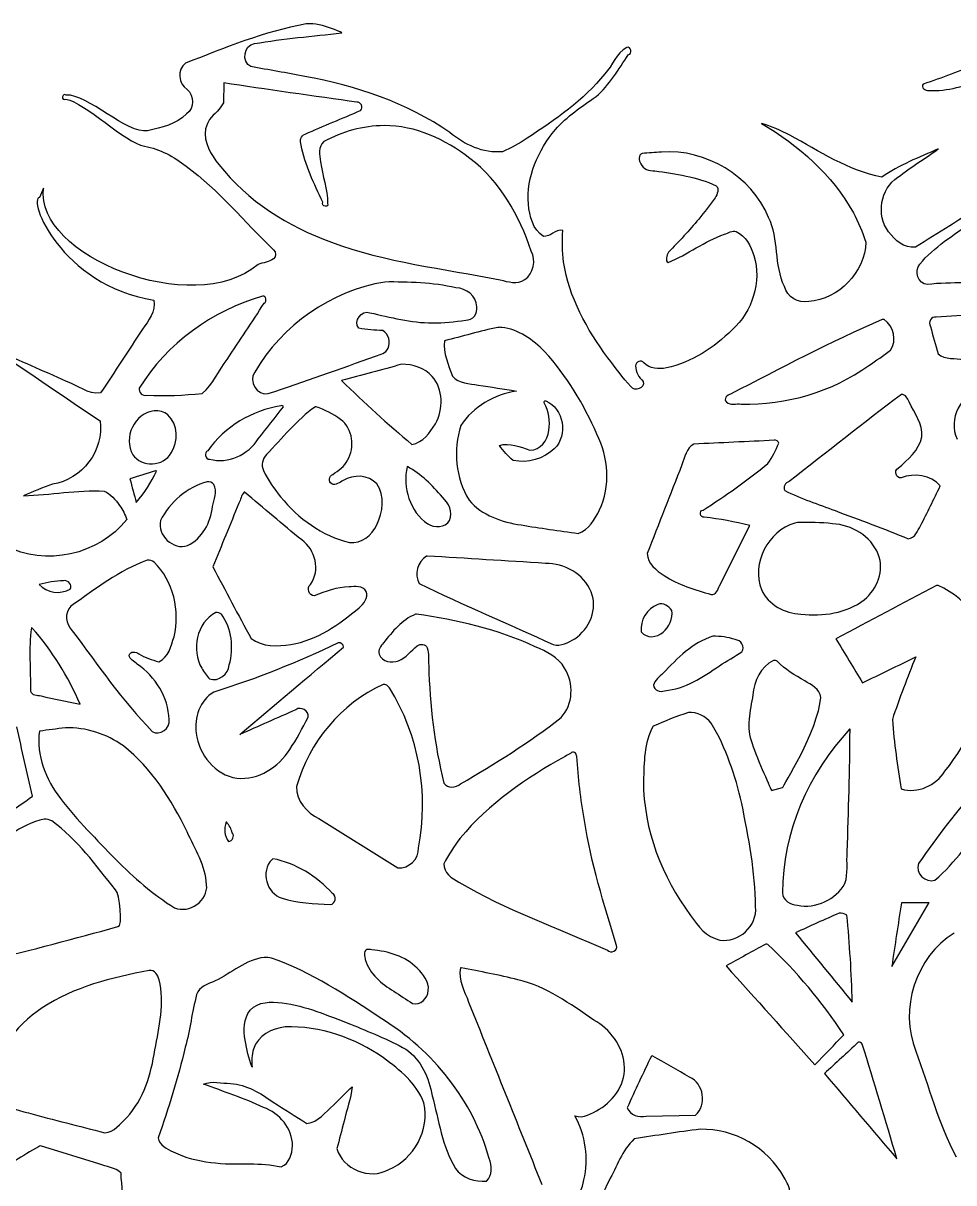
# Model space of a CAD drawing. Extents: x -3 to 431, y -1 to 430.
# Drawn here: x 140.6 to 215.1, y 272.4 to 365.2 of the extents above; entities that cross this region are included whole.
import ezdxf

# ---------------------------------------------------------------- set-up
doc = ezdxf.new("R2010")
doc.units = 0
doc.layers.add('Copie_de_Calque_1', color=7, linetype='CONTINUOUS')

msp = doc.modelspace()

# ---------------------------------------------------------------- linework, layer by layer
at = {"layer": 'Copie_de_Calque_1', "color": 7}
for points in [[(163.27361, 365.12893), (163.27267, 365.1289)], [(156.687, 360.40236), (156.6538, 358.80897)], [(142.2718, 351.98111), (141.95539, 351.24869)], [(209.32541, 341.48455), (209.32541, 341.48437)], [(178.60861, 340.85504), (178.60861, 340.85546)], [(164.06571, 334.50985), (164.00961, 334.50785), (164.009, 334.50789)], [(171.37033, 329.71292), (171.34689, 329.70511)], [(158.34299, 327.67201), (158.30197, 327.65833)], [(196.3215, 320.17586), (198.73947, 324.99422)], [(172.93478, 322.56263), (172.89182, 322.5431)], [(172.08127, 317.90455), (172.02527, 317.90055), (172.02463, 317.90063)], [(141.36061, 316.80296), (141.33131, 316.81466), (141.30197, 316.80882)], [(206.76486, 308.69166), (206.74146, 308.70536), (206.72775, 308.70337)], [(200.48943, 303.8049), (201.37615, 304.05294)], [(164.28123, 301.56033), (170.59494, 297.61935)], [(156.91525, 301.26757), (156.87424, 301.26366)], [(160.59885, 298.3496), (160.51485, 298.2695), (160.51486, 298.26952)], [(213.08908, 294.83592), (213.06369, 294.83007)], [(175.66721, 289.62106), (175.62033, 289.61716)], [(190.98557, 282.5605), (190.93477, 282.5665), (190.884, 282.56247)], [(190.47189, 277.75583), (194.40744, 277.83003)], [(146.70148, 273.94236), (142.02072, 275.39061)]]:
    msp.add_lwpolyline(points, dxfattribs=at)
for points in [[(169.55978, 344.48241)], [(159.77267, 343.33983)], [(170.9133, 337.89843)], [(182.42697, 334.98636)], [(210.87814, 335.47464)], [(151.12619, 334.17781)], [(161.23752, 334.58787)], [(200.69064, 331.81844)], [(151.21409, 329.37891)], [(155.34489, 328.50794)], [(202.3508, 325.19352)], [(150.56564, 322.2345)], [(143.87424, 320.58998)], [(213.67307, 320.1915)], [(191.39572, 318.68372)], [(156.04025, 318.05492)], [(165.8215, 315.6174)], [(195.7883, 316.14085)], [(200.64373, 314.21113)], [(169.42307, 312.29318)], [(193.83713, 310.03146)], [(144.01291, 308.8147)], [(183.98752, 306.53736)], [(142.32541, 301.51561)], [(205.88596, 293.98437)], [(200.03049, 291.50975)], [(159.92111, 290.44918)], [(168.09105, 291.08787)], [(150.70822, 289.40231)], [(207.42307, 283.66013)], [(194.79221, 276.70116)], [(141.86057, 275.31051)]]:
    msp.add_lwpolyline(points, close=True, dxfattribs=at)
for points in [[(163.27267, 365.1289), (159.92944, 364.52539), (156.77871, 363.21115), (153.62424, 361.99608)], [(165.3085, 364.76006), (164.65916, 364.99964), (163.97225, 365.18656), (163.27361, 365.12893)], [(166.11346, 364.40627), (166.06666, 364.5286), (165.54047, 364.64896), (165.3085, 364.76006)], [(159.12973, 363.55242), (161.44054, 363.96199), (163.78464, 364.14308), (166.11346, 364.40627)], [(158.84588, 361.71486), (158.07551, 362.07642), (158.27704, 363.448), (159.12973, 363.55242)], [(188.90838, 363.25197), (188.05125, 362.80674), (187.78697, 361.79256), (187.14294, 361.13307)], [(189.04119, 362.66994), (189.38476, 362.72694), (189.25081, 363.3621), (188.90838, 363.25197)], [(153.62424, 361.99608), (152.93525, 361.49523), (153.04427, 360.32049), (153.7551, 359.89061)], [(186.45024, 359.31085), (187.5249, 360.25096), (188.26344, 361.49021), (189.04119, 362.66994)], [(217.11239, 361.81465), (215.55818, 361.49343), (214.12859, 360.7712), (212.61344, 360.32033)], [(163.15252, 360.92775), (161.71988, 361.20579), (160.28191, 361.45517), (158.84588, 361.71486)], [(174.75994, 356.43557), (171.32091, 358.84286), (167.2494, 360.17051), (163.15252, 360.92775)], [(187.14294, 361.13307), (185.46839, 358.99347), (183.1714, 357.47863), (180.94361, 355.9771)], [(167.31174, 358.86916), (164.11262, 359.31471), (159.88218, 359.93126), (156.687, 360.40236)], [(212.61344, 360.32033), (212.39785, 360.04874), (212.79333, 359.7695), (213.05289, 359.8008)], [(213.05289, 359.8008), (214.57011, 359.7071), (216.01659, 360.25041), (217.465, 360.61135)], [(144.08754, 359.4328), (143.77051, 359.69528), (143.62495, 358.92862), (144.04544, 359.10442)], [(144.04544, 359.10442), (145.60798, 358.85889), (148.77982, 355.60299), (150.34106, 355.35351)], [(150.59331, 356.57756), (148.96965, 356.28843), (145.72545, 359.56013), (144.08754, 359.4328)], [(153.7551, 359.89061), (154.33647, 359.40285), (154.33844, 358.3793), (153.7127, 357.92593)], [(183.2033, 356.67385), (184.12596, 357.73327), (185.30779, 358.51374), (186.45024, 359.31085)], [(156.6538, 358.80897), (155.88566, 357.54213), (155.71673, 358.15194), (155.21994, 356.72265)], [(163.19673, 356.31056), (164.65249, 356.98923), (166.15558, 357.55903), (167.62228, 358.21291)], [(167.62228, 358.21291), (167.89064, 358.42769), (167.64538, 358.93511), (167.31174, 358.86916)], [(153.7127, 357.92593), (152.87924, 357.10643), (151.69609, 356.82952), (150.59331, 356.57756)], [(201.94548, 356.23545), (201.22023, 356.61438), (200.45655, 356.91639), (199.67786, 357.16604)], [(199.67786, 357.16604), (202.64662, 355.42062), (205.35602, 353.06767), (207.03231, 350.02018)], [(155.21994, 356.72265), (155.04234, 355.65777), (155.66111, 354.68029), (156.2883, 353.8789)], [(162.87703, 355.43055), (162.75392, 355.74607), (162.81743, 356.21377), (163.19673, 356.31056)], [(169.50223, 356.99027), (167.82537, 356.97307), (166.14578, 356.53531), (164.68608, 355.7108)], [(176.367, 354.37277), (174.40802, 355.88645), (172.01901, 357.00774), (169.50223, 356.99027)], [(178.97283, 354.90432), (177.42412, 354.7556), (175.92881, 355.47038), (174.75994, 356.43557)], [(181.04512, 350.7025), (180.87859, 352.88633), (181.8167, 355.02788), (183.2033, 356.67385)], [(209.31653, 352.86525), (206.63378, 353.41444), (204.30372, 354.92348), (201.94548, 356.23545)], [(150.34106, 355.35351), (151.5674, 355.1108), (152.70674, 354.52652), (153.67276, 353.74063)], [(164.59852, 350.87118), (163.91131, 352.34267), (163.1653, 353.81752), (162.87703, 355.43055)], [(164.68608, 355.7108), (164.21675, 355.31274), (164.33047, 354.62652), (164.40949, 354.08779)], [(180.94361, 355.9771), (180.31624, 355.56849), (179.65882, 355.20494), (178.97283, 354.90432)], [(181.26813, 346.95936), (180.33035, 349.7979), (178.76144, 352.52265), (176.367, 354.37277)], [(190.14271, 354.76369), (189.79867, 354.64282), (189.88425, 354.19397), (190.02552, 353.94533)], [(191.67594, 354.88001), (191.16485, 354.84481), (190.65187, 354.81251), (190.14271, 354.76369)], [(200.25645, 349.64997), (198.85839, 352.9501), (195.24997, 355.14753), (191.67594, 354.88001)], [(213.82435, 355.12502), (212.27893, 354.46554), (210.70111, 353.8337), (209.31653, 352.86525)], [(210.59718, 352.86064), (211.6259, 353.68105), (212.76294, 354.34982), (213.82435, 355.12502)], [(153.67276, 353.74063), (156.29398, 351.83449), (158.3377, 349.28629), (160.65991, 347.05275)], [(156.2883, 353.8789), (158.57624, 350.95758), (161.83327, 348.92493), (165.28973, 347.66501)], [(164.40949, 354.08779), (164.58482, 352.97935), (164.97848, 351.90187), (164.98361, 350.76955)], [(190.02552, 353.94533), (190.22949, 353.52636), (190.71337, 353.35801), (191.15256, 353.36521)], [(191.15256, 353.36521), (192.82186, 353.16208), (194.51609, 352.88397), (196.05775, 352.18842)], [(209.84776, 348.49252), (208.84935, 349.81866), (209.17696, 351.96194), (210.59718, 352.86064)], [(159.42081, 345.88589), (154.23146, 341.46547), (141.4907, 346.62499), (142.2718, 351.98111)], [(196.05775, 352.18842), (196.33496, 351.92965), (196.14385, 351.49445), (195.98475, 351.22227)], [(218.27907, 351.59947), (217.27468, 350.50694), (215.95133, 349.79474), (214.73986, 348.96433)], [(141.95539, 351.24869), (140.95422, 351.17549), (143.62364, 344.23643), (151.09927, 343.02147)], [(164.98361, 350.76955), (165.13595, 350.3687), (164.42637, 350.54226), (164.59852, 350.87118)], [(182.23846, 348.11916), (181.39277, 348.68251), (181.14355, 349.75373), (181.04512, 350.7025)], [(195.98475, 351.22227), (195.58478, 350.62662), (195.1121, 350.0827), (194.66832, 349.51942)], [(207.03231, 350.02018), (207.44707, 349.27388), (207.7399, 348.46913), (208.03919, 347.6719)], [(194.66832, 349.51942), (193.90343, 348.59321), (193.08113, 347.71663), (192.24234, 346.85744)], [(201.51899, 344.12297), (200.68682, 345.86086), (201.09096, 347.9117), (200.25645, 349.64997)], [(214.73986, 348.96433), (213.83344, 348.38805), (212.91039, 347.83863), (211.99232, 347.28127)], [(212.34126, 345.90565), (213.48129, 347.29564), (215.0515, 348.21192), (216.48107, 349.26488)], [(183.79315, 348.60549), (183.20657, 348.72867), (182.81038, 348.09472), (182.23846, 348.11916)], [(183.85345, 346.08797), (183.74007, 346.92222), (183.76545, 347.76647), (183.79315, 348.60549)], [(192.22384, 346.04122), (193.77936, 346.68286), (195.12693, 347.7471), (196.72257, 348.30319)], [(196.72257, 348.30319), (197.03363, 348.36739), (197.34583, 348.66158), (197.66373, 348.51068)], [(197.66373, 348.51068), (198.44675, 348.19315), (198.81207, 347.3479), (199.07525, 346.60261)], [(211.99232, 347.28127), (211.09713, 347.16061), (210.35335, 347.83356), (209.84776, 348.49252)], [(160.65991, 347.05275), (160.87653, 346.86491), (160.87932, 346.52418), (160.65591, 346.34179)], [(165.28973, 347.66501), (169.63051, 346.05693), (174.25963, 345.55291), (178.77276, 344.6489)], [(180.74533, 344.6719), (181.45779, 345.16645), (181.66613, 346.2025), (181.26813, 346.95936)], [(208.03919, 347.6719), (207.94609, 345.26364), (205.87367, 343.09379), (203.46106, 342.93361)], [(160.65591, 346.34179), (160.30888, 346.0525), (159.82885, 346.0454), (159.42081, 345.88589)], [(187.39466, 338.42318), (185.71414, 340.69613), (184.28679, 343.26064), (183.85345, 346.08797)], [(192.24234, 346.85744), (192.12706, 346.63935), (191.96056, 346.13543), (192.22384, 346.04122)], [(199.07525, 346.60261), (199.73606, 344.50517), (198.93977, 342.12377), (197.34475, 340.66022)], [(212.95184, 344.28713), (212.20165, 344.31463), (211.88211, 345.37277), (212.34126, 345.90565)], [(169.55978, 344.48241), (165.25359, 343.77007), (161.34197, 341.0376), (159.15744, 337.26366)], [(175.25309, 344.01239), (173.39045, 344.44892), (171.46411, 344.49316), (169.55978, 344.48241)], [(178.77276, 344.6489), (179.40953, 344.50692), (180.15311, 344.26577), (180.74533, 344.6719)], [(218.83475, 344.49665), (216.87575, 344.37378), (214.90623, 344.49365), (212.95184, 344.28713)], [(159.77267, 343.33983), (155.74369, 342.20323), (152.13931, 339.55993), (149.92697, 335.99608)], [(159.92111, 342.79101), (160.14319, 342.91377), (160.07951, 343.41529), (159.77267, 343.33983)], [(176.9105, 342.50722), (176.8907, 343.35573), (176.06908, 344.00821), (175.25309, 344.01239)], [(203.46106, 342.93361), (202.62805, 342.71616), (201.74237, 343.31494), (201.51899, 344.12297)], [(151.09927, 343.02147), (151.26356, 342.13883), (150.65877, 341.38466), (150.18919, 340.70526)], [(156.96328, 338.29494), (157.94922, 339.79363), (158.93517, 341.29232), (159.92111, 342.79101)], [(176.03762, 341.43904), (176.58636, 341.39754), (177.03775, 341.98311), (176.9105, 342.50722)], [(167.47971, 340.78515), (167.02374, 341.33017), (167.69957, 342.26619), (168.36057, 342.02343)], [(168.36057, 342.02343), (170.00952, 341.66555), (171.65797, 341.20203), (173.35953, 341.21567)], [(173.35953, 341.21567), (174.25769, 341.18957), (175.15463, 341.30207), (176.03762, 341.43904)], [(209.32541, 341.48437), (205.20093, 339.6786), (201.21316, 337.58283), (197.21603, 335.51561)], [(209.49533, 341.47655), (209.43893, 341.48675), (209.38244, 341.48735), (209.32541, 341.48455)], [(209.99338, 339.02343), (210.54223, 339.79327), (210.26546, 340.96166), (209.49533, 341.47655)], [(213.65939, 341.66601), (213.27016, 341.75001), (212.98187, 341.24113), (213.1956, 340.9263)], [(220.23752, 342.12108), (218.04346, 341.98938), (215.85164, 341.82432), (213.65939, 341.66601)], [(150.18919, 340.70526), (149.05363, 339.01551), (147.94571, 337.30747), (146.83169, 335.60351)], [(169.39963, 340.58983), (168.75916, 340.64833), (168.11113, 340.65113), (167.47971, 340.78515)], [(169.82092, 339.18829), (170.04116, 339.67075), (169.88702, 340.33368), (169.39963, 340.58983)], [(178.60861, 340.85546), (177.1754, 340.54098), (175.76224, 340.14414), (174.34299, 339.77343)], [(178.91255, 340.85204), (178.8114, 340.86104), (178.70998, 340.85504), (178.60861, 340.85504)], [(182.33462, 338.9146), (181.40829, 339.85374), (180.25794, 340.69898), (178.91255, 340.85204)], [(197.34475, 340.66022), (195.88903, 339.23419), (194.11183, 338.03917), (192.0926, 337.61689)], [(213.1956, 340.9263), (213.39346, 340.19699), (213.58837, 339.46674), (213.80978, 338.74413)], [(174.34299, 339.77343), (174.20676, 338.78767), (174.63717, 337.85229), (174.9758, 336.95311)], [(144.11234, 336.53625), (142.23959, 337.35785), (140.36876, 338.1838), (138.49966, 339.01366)], [(138.49966, 339.01366), (141.25237, 337.1171), (144.018, 335.23933), (146.79263, 333.37499)], [(168.82214, 338.54189), (169.19159, 338.68763), (169.66759, 338.76461), (169.82092, 339.18829)], [(186.52472, 332.30884), (185.45358, 334.69229), (184.12864, 336.99881), (182.33462, 338.9146)], [(208.2679, 337.80214), (208.85727, 338.18886), (209.42249, 338.61036), (209.99338, 339.02343)], [(213.80978, 338.74413), (214.37241, 338.22547), (215.19015, 338.42765), (215.87528, 338.27649)], [(154.95236, 335.57616), (155.84074, 336.30403), (156.26062, 337.41321), (156.96328, 338.29494)], [(160.22775, 335.55468), (163.11689, 336.47909), (165.95398, 337.55592), (168.82214, 338.54189)], [(170.9133, 337.89843), (169.30978, 337.46418), (167.70627, 337.02994), (166.10275, 336.59569)], [(173.33976, 336.93547), (172.727, 337.5944), (171.80641, 337.93652), (170.9133, 337.89843)], [(189.24238, 336.11135), (188.54858, 336.81674), (188.0181, 337.65899), (187.39466, 338.42318)], [(189.61965, 337.77057), (189.60725, 337.2928), (189.87653, 336.83854), (190.23261, 336.53322)], [(190.28339, 338.0176), (190.07181, 338.32287), (189.61784, 338.1095), (189.61965, 337.77057)], [(192.0926, 337.61689), (191.47335, 337.47556), (190.74062, 337.52519), (190.28339, 338.0176)], [(198.06654, 334.71416), (201.67972, 334.62286), (205.32097, 335.70084), (208.2679, 337.80214)], [(159.15744, 337.26366), (158.60911, 336.56134), (159.35536, 335.36712), (160.22775, 335.55468)], [(173.6056, 333.13181), (174.25092, 334.3001), (174.26291, 335.90742), (173.33976, 336.93547)], [(174.9758, 336.95311), (175.46748, 336.33273), (176.32383, 336.35039), (177.03635, 336.23827)], [(146.83169, 335.60351), (145.82471, 335.493), (145.00091, 336.19179), (144.11234, 336.53625)], [(149.92697, 335.99608), (149.81757, 335.66188), (150.20398, 335.31993), (150.52658, 335.42772)], [(166.10275, 336.59569), (167.91419, 334.82619), (169.78387, 333.11548), (171.72775, 331.49218)], [(177.03635, 336.23827), (178.05197, 336.07877), (179.0676, 335.91926), (180.08322, 335.75976)], [(190.23261, 336.53322), (190.38893, 336.00011), (189.5288, 335.65831), (189.24238, 336.11135)], [(217.33517, 335.93165), (215.63582, 335.59158), (214.55841, 333.48358), (215.33517, 331.91993)], [(150.52658, 335.42772), (152.00268, 335.35992), (153.48414, 335.40932), (154.95236, 335.57616)], [(180.08322, 335.75976), (178.30529, 335.50353), (176.64157, 334.49407), (175.62814, 333.00585)], [(182.31369, 334.81839), (182.29979, 334.88809), (182.33189, 335.01124), (182.42697, 334.98636)], [(182.42697, 334.98636), (183.856, 334.37487), (184.25027, 332.21436), (183.11252, 331.14847)], [(197.21603, 335.51561), (196.95368, 335.45811), (196.60619, 335.11543), (196.87424, 334.86718)], [(210.87814, 335.47464), (207.82366, 333.23515), (204.89189, 330.83545), (201.88986, 328.52737)], [(211.48595, 334.893), (211.37385, 335.14633), (211.21859, 335.51703), (210.87814, 335.47464)], [(212.509, 332.08597), (212.6089, 333.13385), (211.89464, 333.99179), (211.48595, 334.893)], [(151.12619, 334.17781), (149.56467, 334.01384), (148.58264, 332.00167), (149.41525, 330.67)], [(152.21037, 333.86016), (151.90629, 334.09847), (151.51073, 334.21345), (151.12619, 334.17781)], [(161.23752, 334.58792), (158.92975, 334.20287), (156.74691, 332.92416), (155.41135, 330.98441)], [(159.43478, 331.93753), (160.10934, 332.78813), (160.79248, 333.63205), (161.45236, 334.49417)], [(164.009, 334.50789), (162.50422, 333.44765), (161.36311, 331.98249), (160.08713, 330.67586)], [(161.45236, 334.49417), (161.45936, 334.6079), (161.31121, 334.59267), (161.23752, 334.58787)], [(166.0216, 333.48732), (165.4485, 333.96133), (164.74447, 334.22731), (164.06571, 334.50985)], [(182.66592, 332.60205), (182.81675, 333.35197), (182.68022, 334.1494), (182.31369, 334.81839)], [(196.87424, 334.86718), (197.21712, 334.60663), (197.67327, 334.77928), (198.06654, 334.71416)], [(146.79263, 333.37499), (147.14485, 331.04169), (145.32601, 328.62738), (142.98599, 328.32226)], [(152.46429, 330.8115), (153.05587, 331.72468), (153.04721, 333.09773), (152.21037, 333.86016)], [(166.57045, 330.22346), (167.19661, 331.24975), (167.0177, 332.75517), (166.0216, 333.48732)], [(171.72775, 331.49218), (172.60762, 331.63743), (173.1665, 332.42643), (173.6056, 333.13181)], [(175.62814, 333.00585), (175.04541, 331.04273), (175.1943, 328.79687), (176.30151, 327.04342)], [(181.16916, 331.03519), (182.00339, 331.01099), (182.61114, 331.82735), (182.66592, 332.60205)], [(186.74103, 326.2497), (187.64496, 328.15687), (187.4307, 330.44383), (186.52472, 332.30884)], [(155.54807, 330.30667), (157.01682, 329.91469), (158.65311, 330.65792), (159.43478, 331.93753)], [(178.72189, 331.41605), (179.55457, 331.64455), (180.39127, 331.30629), (181.16916, 331.03519)], [(179.83517, 330.2012), (179.39795, 330.54014), (179.063, 330.98577), (178.72189, 331.41605)], [(194.27853, 331.51375), (193.65145, 331.20272), (193.56454, 330.43986), (193.31955, 329.85946)], [(200.69064, 331.81844), (198.55327, 331.71688), (196.4159, 331.61531), (194.27853, 331.51375)], [(200.19846, 329.97664), (200.57694, 330.45612), (200.82306, 331.02063), (201.06174, 331.5782)], [(201.06174, 331.5782), (201.06774, 331.76227), (200.84847, 331.86721), (200.69064, 331.81844)], [(210.61785, 329.58363), (211.41036, 330.26515), (212.27496, 331.01765), (212.509, 332.08597)], [(149.41525, 330.67), (150.09082, 329.6203), (151.885, 329.70851), (152.46429, 330.8115)], [(155.41135, 330.98441), (155.08068, 330.87087), (155.19678, 330.27887), (155.54807, 330.30667)], [(160.08713, 330.67586), (159.78269, 330.3378), (159.64258, 329.83342), (159.86057, 329.41219)], [(183.11252, 331.14847), (182.26329, 330.31953), (180.99388, 329.97061), (179.83517, 330.2012)], [(151.21408, 329.37894), (150.53504, 329.16279), (149.85601, 328.94664), (149.17697, 328.7305)], [(149.68283, 326.83401), (150.32934, 327.60343), (150.87066, 328.45813), (151.31369, 329.35941)], [(151.31369, 329.35941), (151.28809, 329.38361), (151.24689, 329.39671), (151.21409, 329.37891)], [(159.86057, 329.41219), (160.17872, 328.62673), (160.72974, 327.96588), (161.22971, 327.2911)], [(165.40521, 329.09279), (165.83819, 329.41798), (166.34871, 329.69986), (166.57045, 330.22346)], [(171.34689, 329.70511), (170.97481, 328.04287), (171.5501, 326.11584), (172.98752, 325.12894)], [(174.16202, 327.2732), (173.36572, 328.22204), (172.46699, 329.11606), (171.37033, 329.71292)], [(193.31955, 329.85946), (192.39377, 327.49617), (191.46799, 325.13289), (190.54221, 322.76961)], [(195.009, 326.22078), (196.78874, 327.40098), (198.57122, 328.58873), (200.19846, 329.97664)], [(210.85063, 328.81043), (210.45126, 328.75873), (210.24057, 329.40536), (210.61785, 329.58363)], [(149.17697, 328.7305), (149.34559, 328.09834), (149.51421, 327.46618), (149.68283, 326.83401)], [(155.34494, 328.50794), (153.74872, 328.0393), (152.36379, 326.89241), (151.62033, 325.40247)], [(155.88591, 328.27943), (155.75629, 328.43692), (155.54807, 328.52467), (155.34489, 328.50794)], [(165.31181, 328.3282), (165.03764, 328.51314), (165.09985, 328.97424), (165.40521, 329.09279)], [(166.21977, 328.60954), (165.9476, 328.465), (165.63677, 328.17388), (165.31181, 328.3282)], [(168.91063, 328.3364), (168.24723, 329.09381), (167.04414, 329.09233), (166.21977, 328.60954)], [(201.88986, 328.52737), (201.60103, 328.44367), (201.36924, 328.07322), (201.55393, 327.79691)], [(213.97775, 328.16995), (213.21974, 329.04427), (211.89384, 329.23175), (210.85063, 328.81043)], [(142.98599, 328.32226), (142.19491, 328.0478), (141.43022, 327.70528), (140.65981, 327.3789)], [(140.65981, 327.3789), (142.81572, 327.4556), (144.95665, 327.85882), (147.1188, 327.76171)], [(147.1188, 327.76171), (147.64946, 327.53584), (148.00894, 327.04786), (148.35317, 326.60546)], [(155.79221, 326.51185), (155.8972, 327.0864), (156.19103, 327.71606), (155.88591, 328.27943)], [(158.30197, 327.65833), (158.05005, 327.43815), (158.0627, 327.05428), (157.88623, 326.7802)], [(162.92613, 323.84771), (161.36757, 325.08515), (159.88078, 326.40932), (158.34299, 327.67201)], [(168.91363, 325.05778), (169.43995, 326.05433), (169.5719, 327.37132), (168.91063, 328.3364)], [(201.55393, 327.79691), (202.84001, 327.13592), (204.23368, 326.72784), (205.57238, 326.19132)], [(212.39572, 324.98441), (212.94834, 326.03349), (213.47047, 327.0983), (213.97775, 328.16995)], [(148.35317, 326.60546), (148.59466, 326.25836), (148.78453, 325.87688), (148.92544, 325.47851)], [(157.88623, 326.7802), (157.19603, 325.08918), (156.50584, 323.39817), (155.81564, 321.70716)], [(161.22971, 327.2911), (162.63968, 325.56418), (164.54645, 324.17425), (166.73081, 323.63848)], [(174.7395, 325.41039), (175.04959, 326.07237), (174.6608, 326.82251), (174.16202, 327.2732)], [(176.30151, 327.04342), (177.31987, 325.80566), (178.92712, 325.268), (180.46482, 325.04585)], [(153.7883, 323.39075), (154.97047, 323.96396), (155.62713, 325.25352), (155.79221, 326.51185)], [(185.02463, 324.36913), (185.88115, 324.65424), (186.33285, 325.50897), (186.74103, 326.2497)], [(195.11252, 325.67977), (194.7818, 325.56061), (194.65262, 326.2144), (195.009, 326.22078)], [(198.73947, 324.99422), (197.55119, 325.32082), (196.33119, 325.50883), (195.11252, 325.67977)], [(205.57238, 326.19132), (207.52888, 325.46169), (209.49196, 324.74752), (211.42111, 323.9473)], [(148.92544, 325.47851), (146.69899, 322.64771), (142.396, 321.6889), (139.20445, 323.38654)], [(151.62033, 325.40247), (151.33441, 324.2233), (152.63294, 323.0146), (153.7883, 323.39075)], [(166.73081, 323.63848), (167.68263, 323.51752), (168.53252, 324.23648), (168.91363, 325.05778)], [(172.98752, 325.12894), (173.52569, 324.789), (174.39458, 324.81127), (174.7395, 325.41039)], [(180.46482, 325.04585), (181.98121, 324.7969), (183.50365, 324.58756), (185.02463, 324.36913)], [(202.3508, 325.19349), (200.20308, 324.57547), (198.84855, 321.96433), (199.69265, 319.87103)], [(202.55783, 325.24622), (202.48883, 325.22862), (202.41981, 325.21102), (202.3508, 325.19352)], [(205.37603, 325.14606), (204.44142, 325.26238), (203.49759, 325.23876), (202.55783, 325.24622)], [(209.02329, 322.70643), (208.43554, 324.15668), (206.90469, 325.06351), (205.37603, 325.14606)], [(211.42111, 323.9473), (211.97104, 323.9802), (212.17288, 324.57331), (212.39572, 324.98441)], [(163.61844, 320.29534), (164.42897, 321.3994), (164.01705, 323.0857), (162.92613, 323.84771)], [(150.56564, 322.23451), (148.31021, 321.41471), (146.4057, 319.915), (144.46213, 318.55091)], [(151.10666, 322.06653), (150.94681, 322.17226), (150.76176, 322.2551), (150.56564, 322.2345)], [(152.70041, 316.1095), (153.21169, 318.18839), (152.66461, 320.55845), (151.10666, 322.06653)], [(172.89182, 322.5431), (172.18273, 322.10195), (171.9069, 321.08908), (172.30783, 320.35365)], [(182.40806, 321.97431), (179.2503, 322.17042), (176.09254, 322.36652), (172.93478, 322.56263)], [(186.06016, 319.69667), (185.48819, 321.13507), (183.91921, 321.99737), (182.40806, 321.97431)], [(190.54221, 322.76961), (190.57001, 321.95523), (191.27799, 321.40941), (191.90549, 321.00594)], [(207.90912, 319.06682), (208.93555, 319.9184), (209.53426, 321.41883), (209.02329, 322.70643)], [(155.81564, 321.70716), (156.80842, 319.77961), (157.83328, 317.86884), (158.87424, 315.96693)], [(191.90549, 321.00594), (193.0373, 320.24071), (194.37016, 319.87507), (195.66135, 319.4786)], [(143.87424, 320.58998), (143.20911, 320.58498), (142.55977, 320.42349), (141.91135, 320.29311)], [(141.91135, 320.29311), (142.52734, 319.62549), (143.61126, 319.45552), (144.39767, 319.9142)], [(144.39767, 319.9142), (144.62575, 320.24299), (144.21507, 320.65616), (143.87424, 320.58998)], [(163.92008, 319.38982), (163.47477, 319.36992), (163.27971, 320.03036), (163.61844, 320.29534)], [(166.69958, 320.10473), (165.73189, 320.07323), (164.81297, 319.72482), (163.92008, 319.38982)], [(168.07932, 319.73646), (167.79589, 320.21217), (167.16793, 320.11158), (166.69958, 320.10473)], [(172.30783, 320.35365), (175.84731, 318.65361), (179.46032, 317.11385), (183.03049, 315.4806)], [(195.66135, 319.4786), (196.05455, 319.433), (196.21461, 319.87969), (196.3215, 320.17586)], [(213.67307, 320.19155), (210.98526, 318.78912), (208.30815, 317.36637), (205.6301, 315.94545)], [(213.80197, 320.1935), (213.75877, 320.2005), (213.71607, 320.1965), (213.67307, 320.1915)], [(217.90353, 313.75209), (218.04621, 316.47033), (216.31425, 319.16131), (213.80197, 320.1935)], [(167.51258, 318.41483), (167.87704, 318.73605), (168.26101, 319.2216), (168.07932, 319.73646)], [(184.74728, 315.93568), (185.92697, 316.72314), (186.60962, 318.33757), (186.06016, 319.69667)], [(199.69265, 319.87103), (200.21758, 318.65128), (201.55818, 317.9669), (202.84215, 317.92181)], [(144.46213, 318.55091), (143.91218, 318.02804), (144.04624, 317.08435), (144.56369, 316.58802)], [(162.05044, 315.47365), (164.13642, 315.83417), (165.91106, 317.10052), (167.51258, 318.41483)], [(191.39572, 318.68373), (190.53003, 318.36585), (189.94633, 317.41436), (190.06955, 316.49819)], [(192.51486, 318.2013), (192.28334, 318.54892), (191.82111, 318.86093), (191.39572, 318.68372)], [(191.8114, 316.48149), (192.3241, 316.87778), (192.61196, 317.55731), (192.51486, 318.2013)], [(202.84215, 317.92181), (204.58614, 317.71138), (206.48368, 317.97671), (207.90912, 319.06682)], [(156.04025, 318.05492), (154.51131, 317.22045), (154.04726, 315.04929), (154.92895, 313.58886)], [(156.49143, 317.90843), (156.35884, 317.99583), (156.20496, 318.07944), (156.04025, 318.05492)], [(157.11643, 313.84593), (157.50372, 315.2021), (157.33055, 316.75211), (156.49143, 317.90843)], [(172.02463, 317.90063), (170.92297, 317.47675), (170.1801, 316.50126), (169.44699, 315.62445)], [(181.59416, 315.29781), (178.59785, 316.69558), (175.34765, 317.46848), (172.08127, 317.90455)], [(141.30197, 316.80882), (141.05998, 315.13673), (141.24397, 313.44449), (141.21607, 311.7639)], [(145.18482, 310.70531), (144.23503, 312.91856), (142.95431, 314.99477), (141.36061, 316.80296)], [(144.56369, 316.58802), (146.61361, 313.84202), (148.56705, 311.00339), (150.95822, 308.53529)], [(190.06955, 316.49819), (190.47538, 315.93279), (191.3567, 316.02947), (191.8114, 316.48149)], [(151.48557, 314.09778), (152.25414, 314.46555), (152.48742, 315.35736), (152.70041, 316.1095)], [(165.8215, 315.6174), (162.61517, 314.05331), (159.28411, 312.75282), (155.88596, 311.67013)], [(158.87424, 315.96693), (159.77485, 315.2766), (160.98486, 315.3251), (162.05044, 315.47365)], [(166.26096, 315.27169), (166.30236, 315.50636), (166.02104, 315.65233), (165.8215, 315.6174)], [(169.44699, 315.62445), (169.25143, 315.35801), (168.95683, 315.05941), (169.11643, 314.70141)], [(172.15158, 315.37719), (172.40466, 315.55877), (172.82812, 315.53815), (172.94621, 315.20785)], [(183.03049, 315.4806), (183.63546, 315.32492), (184.23886, 315.63888), (184.74728, 315.93568)], [(195.7883, 316.14085), (194.15786, 315.65821), (192.96235, 314.37417), (191.81537, 313.19066)], [(197.57346, 315.87328), (197.00325, 316.08154), (196.39351, 316.16039), (195.7883, 316.14085)], [(198.12228, 314.89476), (198.40275, 315.28923), (198.02528, 315.86062), (197.57346, 315.87328)], [(205.6301, 315.94545), (206.34103, 314.77293), (207.05197, 313.6004), (207.76291, 312.42787)], [(149.10666, 314.63099), (149.20196, 314.97581), (149.67159, 314.92199), (149.88986, 314.73059)], [(149.76291, 313.91029), (149.53389, 314.13396), (149.14133, 314.26841), (149.10666, 314.63099)], [(149.88986, 314.73059), (150.38744, 314.44182), (150.93737, 314.26289), (151.48557, 314.09778)], [(157.96994, 308.28927), (160.72389, 310.62827), (163.49375, 312.94842), (166.26096, 315.27169)], [(169.11643, 314.70141), (169.3471, 314.11016), (170.10388, 313.95347), (170.6443, 314.18952)], [(170.6443, 314.18952), (171.26567, 314.41507), (171.6442, 314.99189), (172.15158, 315.37719)], [(172.94621, 315.20785), (173.13684, 314.76219), (173.00611, 314.26242), (173.06825, 313.7934)], [(183.94368, 313.59584), (183.44149, 314.47264), (182.4848, 314.91784), (181.59416, 315.29781)], [(196.3244, 313.78939), (196.92369, 314.15785), (197.52299, 314.5263), (198.12228, 314.89476)], [(207.76291, 312.42787), (209.18931, 313.10181), (210.60741, 313.7933), (212.01682, 314.50209)], [(212.01682, 314.50209), (211.3638, 312.83737), (210.7008, 311.17482), (210.14963, 309.4728)], [(152.30197, 309.47474), (152.27297, 311.26162), (151.21327, 312.91696), (149.76291, 313.91029)], [(154.92895, 313.58886), (155.08958, 313.27398), (155.3089, 312.99301), (155.54416, 312.7307)], [(155.54416, 312.7307), (156.26525, 312.48429), (157.07358, 313.10727), (157.11643, 313.84593)], [(173.06825, 313.7934), (173.15735, 310.63437), (173.5206, 307.47527), (174.28049, 304.40454)], [(183.65158, 309.64478), (184.66335, 310.68213), (184.66936, 312.39784), (183.94368, 313.59584)], [(191.93199, 311.78752), (193.58111, 311.92714), (194.99982, 312.87571), (196.3244, 313.78939)], [(200.64377, 314.21115), (199.61304, 313.70976), (199.09626, 312.54903), (199.00314, 311.45529)], [(200.94256, 314.14083), (200.85476, 314.19813), (200.74746, 314.22063), (200.64373, 314.21113)], [(203.14209, 312.56945), (202.36141, 313.01917), (201.56773, 313.48128), (200.94256, 314.14083)], [(214.35471, 305.35366), (216.28091, 307.74585), (217.70118, 310.65297), (217.90353, 313.75209)], [(191.81537, 313.19066), (191.54411, 312.88962), (191.13048, 312.64131), (191.04272, 312.22748)], [(141.21607, 311.7639), (141.30427, 311.38706), (141.7755, 311.4572), (142.0644, 311.36575)], [(169.42307, 312.29318), (166.0652, 310.75467), (163.4829, 307.66463), (162.49924, 304.11154)], [(169.92502, 312.00802), (169.80656, 312.16325), (169.63512, 312.32363), (169.42307, 312.29318)], [(172.259, 299.20724), (173.09171, 303.56331), (172.3068, 308.2477), (169.92502, 312.00802)], [(191.04272, 312.22748), (191.08872, 311.82045), (191.58604, 311.63576), (191.93199, 311.78752)], [(204.43474, 311.25607), (204.35134, 311.93537), (203.66899, 312.26436), (203.14209, 312.56945)], [(142.0644, 311.36575), (143.10454, 311.14561), (144.14468, 310.92546), (145.18482, 310.70531)], [(155.88596, 311.67013), (154.75401, 311.03478), (154.29974, 309.61426), (154.48259, 308.38199)], [(199.00314, 311.45529), (198.76517, 310.18165), (198.43314, 308.81542), (198.93504, 307.56029)], [(201.37615, 304.05294), (201.37615, 304.05294), (204.20322, 308.60602), (204.43474, 311.25607)], [(162.44455, 310.26583), (160.95301, 309.60698), (159.46148, 308.94813), (157.96994, 308.28927)], [(163.41916, 309.66623), (163.53177, 310.16827), (162.84225, 310.5838), (162.44455, 310.26583)], [(193.83713, 310.03146), (192.87313, 309.74066), (191.95115, 309.33154), (191.01877, 308.95529)], [(195.66916, 309.19748), (195.22473, 309.72272), (194.54336, 310.11247), (193.83713, 310.03146)], [(222.50119, 309.9299), (218.72309, 306.26929), (215.21513, 302.30853), (212.25119, 297.95529)], [(150.95822, 308.53529), (151.56067, 308.12909), (152.43603, 308.78705), (152.30197, 309.47474)], [(161.95271, 307.08566), (162.51864, 307.89955), (162.9586, 308.79086), (163.41916, 309.66623)], [(175.62619, 304.33814), (178.39342, 305.96047), (181.13219, 307.65216), (183.65158, 309.64478)], [(191.01877, 308.95529), (190.25957, 307.62191), (190.30643, 306.03985), (190.24398, 304.55541)], [(198.10504, 302.76564), (197.59523, 305.00637), (196.85192, 307.21693), (195.66916, 309.19748)], [(210.14963, 309.4728), (210.28557, 307.61197), (210.56802, 305.76613), (210.86838, 303.92592)], [(141.38986, 303.34005), (140.96669, 305.19162), (140.54351, 307.04318), (140.12033, 308.89474)], [(141.9426, 308.55494), (141.66447, 306.61687), (142.45544, 304.68208), (143.61424, 303.16103)], [(144.01291, 308.8147), (143.3213, 308.7405), (142.63215, 308.64583), (141.9426, 308.55494)], [(148.65448, 307.37235), (147.31672, 308.33576), (145.66517, 308.87149), (144.01291, 308.8147)], [(154.48259, 308.38199), (154.6745, 306.67319), (155.9914, 305.04793), (157.73485, 304.78059)], [(206.72775, 308.70337), (203.42753, 305.1943), (201.38327, 300.45826), (201.35471, 295.61939)], [(206.54696, 298.90489), (206.63586, 302.16673), (206.74948, 305.42836), (206.76486, 308.69166)], [(153.75539, 300.49967), (152.48529, 303.06317), (150.93003, 305.58073), (148.65448, 307.37235)], [(157.73485, 304.78059), (159.43961, 304.63175), (161.07392, 305.66734), (161.95271, 307.08566)], [(198.93504, 307.56029), (199.35259, 306.26921), (200.48943, 303.8049), (200.48943, 303.8049)], [(183.98752, 306.53736), (180.8796, 304.80742), (177.86688, 302.76139), (175.59257, 299.98965)], [(184.40778, 306.76744), (184.26769, 306.69074), (184.1276, 306.61405), (183.98752, 306.53736)], [(184.91135, 306.51783), (184.90075, 306.78274), (184.62838, 307.0134), (184.40778, 306.76744)], [(185.52038, 301.40658), (185.233, 303.09884), (185.031, 304.80555), (184.91135, 306.51783)], [(210.86838, 303.92592), (212.1794, 303.52486), (213.65387, 304.21123), (214.35471, 305.35366)], [(174.28049, 304.40454), (174.56709, 303.93963), (175.26142, 304.0087), (175.62619, 304.33814)], [(190.24398, 304.55541), (190.24412, 300.67287), (191.73048, 296.89451), (194.01591, 293.79415)], [(162.49924, 304.11154), (162.47404, 302.98568), (163.31684, 302.03395), (164.28123, 301.56033)], [(139.18564, 301.83647), (139.92038, 302.33766), (140.65512, 302.83886), (141.38986, 303.34005)], [(143.61424, 303.16103), (144.95478, 301.41418), (146.52811, 299.86575), (148.04582, 298.2762)], [(199.20563, 294.50751), (199.19503, 297.29515), (198.64662, 300.04252), (198.10504, 302.76564)], [(142.32541, 301.51561), (140.3999, 301.08833), (138.72873, 299.80719), (137.61838, 298.19921)], [(142.92457, 301.37452), (142.74211, 301.47282), (142.53351, 301.52925), (142.32541, 301.51561)], [(213.55393, 296.64474), (215.21411, 298.03364), (216.39021, 299.87678), (217.81081, 301.48885)], [(148.02658, 295.85741), (146.46244, 297.81032), (144.97074, 299.89006), (142.92457, 301.37452)], [(156.87424, 301.26366), (156.65817, 300.76601), (156.73854, 300.16005), (157.05783, 299.7246)], [(157.35861, 300.42382), (157.27261, 300.7323), (157.1218, 301.02254), (156.91525, 301.26757)], [(188.08127, 291.41431), (187.08266, 294.70466), (186.06292, 298.00343), (185.52038, 301.40658)], [(155.3095, 296.26911), (155.2257, 297.80566), (154.36124, 299.12961), (153.75539, 300.49967)], [(157.05783, 299.7246), (157.38247, 299.7316), (157.57477, 300.18268), (157.35861, 300.42382)], [(175.59257, 299.98965), (175.08904, 299.35081), (174.67799, 298.64663), (174.26877, 297.94556)], [(170.59494, 297.61935), (171.47522, 297.51393), (172.29182, 298.3383), (172.259, 299.20724)], [(206.35861, 296.36744), (206.64503, 297.18414), (206.45771, 298.06135), (206.54696, 298.90489)], [(148.04582, 298.2762), (149.48845, 296.84666), (151.02098, 295.48768), (152.75314, 294.41627)], [(160.51486, 298.26952), (159.61064, 297.34505), (160.09426, 295.53872), (161.34494, 295.19921)], [(165.36838, 295.5664), (164.12105, 296.95835), (162.44373, 297.99296), (160.59885, 298.3496)], [(174.26877, 297.94556), (174.27177, 297.23596), (174.91619, 296.77161), (175.48361, 296.47486)], [(212.25119, 297.95529), (211.94334, 297.21589), (212.81495, 296.34869), (213.55393, 296.64474)], [(152.75314, 294.41627), (153.92684, 293.93981), (155.43595, 294.98395), (155.3095, 296.26911)], [(175.48361, 296.47486), (179.24542, 294.2495), (183.38266, 292.79116), (187.37033, 291.03931)], [(202.55235, 294.62025), (204.01747, 294.3296), (205.62503, 295.06537), (206.35861, 296.36744)], [(148.21786, 292.91652), (148.63099, 292.86232), (148.35897, 295.60704), (148.02658, 295.85741)], [(161.34494, 295.19921), (162.58751, 294.78496), (163.90946, 294.75583), (165.20432, 294.67382)], [(165.20432, 294.67382), (165.61771, 294.72022), (165.72854, 295.37219), (165.36838, 295.5664)], [(201.35471, 295.61939), (201.37691, 295.01257), (202.00855, 294.66501), (202.55235, 294.62025)], [(196.34562, 291.84255), (197.84202, 291.57991), (199.39089, 292.98142), (199.20563, 294.50751)], [(210.10275, 289.73631), (211.11275, 291.4276), (212.11143, 293.1257), (213.08908, 294.83592)], [(210.87424, 294.80857), (210.61708, 293.11782), (210.35991, 291.42706), (210.10275, 289.73631)], [(213.06369, 294.83007), (212.33387, 294.82307), (211.60406, 294.81577), (210.87424, 294.80857)], [(194.01591, 293.79415), (194.59174, 292.95924), (195.29388, 292.05516), (196.34562, 291.84255)], [(205.88596, 293.98437), (204.72021, 293.48167), (203.56618, 292.95252), (202.40939, 292.42968)], [(206.51096, 293.84374), (206.31278, 293.92184), (206.10466, 294.01924), (205.88596, 293.98437)], [(206.94846, 286.8828), (206.88486, 289.20734), (206.73903, 291.52954), (206.51096, 293.84374)], [(137.80575, 290.20559), (141.29924, 291.01943), (144.75608, 291.97942), (148.21786, 292.91652)], [(202.40939, 292.42968), (203.92241, 290.58072), (205.43544, 288.73176), (206.94846, 286.8828)], [(215.09494, 292.40429), (212.02219, 290.50859), (210.66612, 286.30251), (212.02658, 282.96288)], [(187.37033, 291.03931), (187.6054, 290.7103), (188.26083, 291.02171), (188.08127, 291.41431)], [(200.03049, 291.50975), (198.96489, 290.94265), (197.90965, 290.35648), (196.85275, 289.77342)], [(200.17893, 291.48045), (200.13193, 291.49765), (200.08253, 291.52485), (200.03049, 291.50975)], [(206.26682, 284.27146), (204.51636, 286.89143), (202.50876, 289.35287), (200.17893, 291.48045)], [(159.92111, 290.44919), (158.42682, 290.27611), (157.29719, 289.18632), (155.98202, 288.57006)], [(160.509, 290.40228), (160.31615, 290.44328), (160.11804, 290.45948), (159.92111, 290.44918)], [(169.3274, 285.52697), (166.52503, 287.37728), (163.70165, 289.28571), (160.509, 290.40228)], [(168.09103, 291.08786), (167.81416, 290.92053), (167.95977, 290.52981), (167.99663, 290.27262)], [(168.52027, 291.05837), (168.37863, 291.08387), (168.23486, 291.09447), (168.09105, 291.08787)], [(172.15543, 289.59224), (171.19968, 290.54953), (169.83507, 290.94133), (168.52027, 291.05837)], [(151.5137, 288.65957), (151.4261, 289.03242), (151.1522, 289.47315), (150.70822, 289.40231)], [(167.99663, 290.27262), (168.33316, 289.1341), (169.30167, 288.34167), (170.27779, 287.74699)], [(173.04027, 287.79685), (173.11737, 288.51264), (172.60928, 289.10328), (172.15543, 289.59224)], [(175.62033, 289.61716), (175.39722, 288.65257), (175.9486, 287.75981), (176.25844, 286.88343)], [(180.21017, 288.66599), (178.70941, 289.04596), (177.18499, 289.31994), (175.66721, 289.62106)], [(196.85275, 289.77342), (199.21994, 287.138), (201.58713, 284.50258), (203.95432, 281.86717)], [(150.70822, 289.40231), (147.73354, 288.85006), (144.70905, 288.09555), (142.15269, 286.40924)], [(151.17052, 283.05948), (151.51338, 284.8951), (151.96439, 286.8011), (151.5137, 288.65957)], [(155.98202, 288.57006), (155.43568, 288.31327), (154.7085, 288.1305), (154.509, 287.48044)], [(186.28109, 285.43409), (184.38992, 286.72663), (182.48156, 288.13725), (180.21017, 288.66599)], [(170.27779, 287.74699), (170.78076, 287.42971), (171.27028, 287.08276), (171.77711, 286.77714)], [(171.77711, 286.77714), (172.40705, 286.57772), (172.99787, 287.19586), (173.04027, 287.79685)], [(154.509, 287.48044), (154.14279, 286.08836), (153.98483, 284.65084), (153.60076, 283.26249)], [(158.79148, 286.2315), (159.43518, 286.92346), (160.47105, 286.94817), (161.34234, 286.81111)], [(161.34234, 286.81111), (163.25151, 286.58685), (165.02484, 285.79278), (166.80542, 285.11743)], [(176.25844, 286.88343), (178.2124, 282.01863), (180.16637, 277.15383), (182.12033, 272.28903)], [(142.15269, 286.40924), (139.97393, 284.96499), (138.27076, 282.68242), (137.85048, 280.06819)], [(158.38643, 283.8275), (158.2645, 284.63522), (158.26355, 285.56032), (158.79148, 286.2315)], [(161.58407, 284.88638), (160.52295, 284.79528), (159.39587, 284.19303), (159.06692, 283.12012)], [(169.45875, 282.41051), (167.17261, 284.00767), (164.39278, 284.99678), (161.58407, 284.88638)], [(166.80542, 285.11743), (168.30791, 284.50631), (169.81613, 283.891), (171.24202, 283.11553)], [(177.90549, 274.37103), (176.61629, 279.01194), (173.4013, 283.00742), (169.3274, 285.52697)], [(188.70636, 281.92217), (188.57141, 283.41191), (187.56082, 284.71435), (186.28109, 285.43409)], [(203.95432, 281.86717), (204.7401, 282.6541), (205.50009, 283.4661), (206.26682, 284.27146)], [(148.9172, 277.63388), (150.27602, 279.1151), (150.87864, 281.11063), (151.17052, 283.05948)], [(153.60076, 283.26249), (153.02249, 280.80945), (152.27236, 278.4001), (151.43674, 276.02341)], [(158.95432, 281.67767), (158.64403, 282.35592), (158.54089, 283.10406), (158.38643, 283.8275)], [(159.06692, 283.12012), (158.91106, 282.65753), (158.88893, 282.15901), (158.95432, 281.67767)], [(171.24202, 283.11553), (172.46536, 282.26836), (173.08626, 280.81114), (173.34882, 279.39081)], [(207.42307, 283.66013), (206.52137, 282.82614), (205.61968, 281.99216), (204.71799, 281.15817)], [(207.74728, 283.51755), (207.67068, 283.61225), (207.55181, 283.70151), (207.42307, 283.66013)], [(210.51291, 274.34567), (209.61373, 277.40975), (208.69183, 280.46715), (207.74728, 283.51755)], [(212.02658, 282.96288), (213.08664, 280.14046), (213.78907, 277.16353), (215.25724, 274.50939)], [(172.68869, 278.80658), (172.10346, 280.36599), (170.76033, 281.45445), (169.45875, 282.41051)], [(190.884, 282.56247), (190.21168, 281.19615), (189.58082, 279.81012), (188.9426, 278.4277)], [(193.92893, 280.86128), (192.95098, 281.43317), (191.97466, 282.00799), (190.98557, 282.5605)], [(186.70708, 278.30301), (187.94226, 279.03555), (188.88568, 280.44513), (188.70636, 281.92217)], [(204.71799, 281.15817), (206.64963, 278.88734), (208.58127, 276.61651), (210.51291, 274.34567)], [(155.0715, 280.31247), (155.75344, 280.62234), (156.50613, 280.35217), (157.21914, 280.37907)], [(159.86036, 278.44922), (158.31085, 279.18483), (156.6771, 279.71656), (155.0715, 280.31247)], [(157.21914, 280.37907), (158.48628, 280.26849), (159.61725, 279.6089), (160.62728, 278.87934)], [(194.40744, 277.83003), (195.3521, 278.6333), (195.07485, 280.38744), (193.92893, 280.86128)], [(165.4454, 278.63315), (165.94382, 279.12586), (166.44223, 279.61856), (166.94064, 280.11127)], [(166.94064, 280.11127), (166.86464, 279.16269), (166.48709, 278.27495), (166.30192, 277.34716)], [(173.34882, 279.39081), (173.86715, 277.42383), (174.15469, 275.34723), (175.20432, 273.5683)], [(138.24783, 278.91078), (139.1262, 278.45245), (140.11878, 278.30123), (141.05623, 278.00674)], [(162.17392, 275.3764), (162.19212, 276.76944), (161.13551, 277.99714), (159.86036, 278.44922)], [(160.62728, 278.87934), (161.52926, 278.30821), (162.43124, 277.73708), (163.33322, 277.16596)], [(163.33322, 277.16596), (164.23918, 277.28062), (164.80261, 278.07497), (165.4454, 278.63315)], [(169.8691, 273.47732), (171.88417, 274.31125), (173.17935, 276.66129), (172.68869, 278.80658)], [(184.7551, 277.77341), (185.45222, 277.53328), (186.11697, 277.99066), (186.70708, 278.30301)], [(188.9426, 278.4277), (189.1685, 277.84043), (189.89601, 277.60342), (190.47189, 277.75583)], [(141.05623, 278.00674), (143.08447, 277.45934), (145.12538, 276.96053), (147.15744, 276.4277)], [(147.15744, 276.4277), (147.92879, 276.4582), (148.40912, 277.14698), (148.9172, 277.63388)], [(185.48752, 272.64841), (185.86463, 274.36928), (185.64207, 276.23926), (184.7551, 277.77341)], [(166.30192, 277.34716), (166.11183, 276.61879), (165.92175, 275.89042), (165.73166, 275.16205)], [(194.79221, 276.70116), (193.024, 276.50718), (191.26985, 276.20775), (189.51291, 275.93358)], [(201.49934, 272.85589), (200.18868, 275.2302), (197.504, 276.7714), (194.79221, 276.70116)], [(151.43674, 276.02341), (151.50024, 275.39794), (152.15921, 275.14077), (152.64574, 274.89211)], [(189.51291, 275.93358), (188.52664, 275.02449), (188.11319, 273.70854), (187.47601, 272.56554)], [(141.86057, 275.31054), (140.61659, 274.5774), (139.30283, 273.87388), (138.36643, 272.74413)], [(142.02072, 275.39061), (141.96732, 275.36391), (141.91395, 275.33721), (141.86057, 275.31051)], [(152.64574, 274.89211), (154.53828, 273.96147), (156.69873, 273.89704), (158.76629, 273.93432)], [(161.27072, 273.70505), (161.94109, 273.94889), (162.1382, 274.73807), (162.17392, 275.3764)], [(165.73166, 275.16205), (166.19691, 273.48921), (168.3669, 272.63892), (169.8691, 273.47732)], [(148.46603, 273.18358), (148.02408, 273.70395), (147.27342, 273.6561), (146.70148, 273.94236)], [(158.76629, 273.93432), (159.60534, 273.92632), (160.44687, 273.87102), (161.27072, 273.70505)], [(177.68869, 272.55853), (178.20404, 273.01138), (178.1158, 273.78947), (177.90549, 274.37103)], [(148.78635, 270.08593), (148.65948, 271.11612), (148.50715, 272.14523), (148.46603, 273.18358)], [(175.20432, 273.5683), (175.77727, 272.82131), (176.76498, 272.46259), (177.68869, 272.55853)], [(201.93478, 271.59374), (202.00858, 272.06015), (201.66385, 272.44793), (201.49934, 272.85589)], [(184.38791, 270.99802), (185.09298, 271.21391), (185.36347, 271.99387), (185.48752, 272.64841)], [(187.47601, 272.56554), (186.66439, 270.90646), (185.83228, 269.23212), (184.64572, 267.80272)]]:
    msp.add_open_spline(points, degree=3, dxfattribs=at)

doc.saveas('drawing.dxf')
